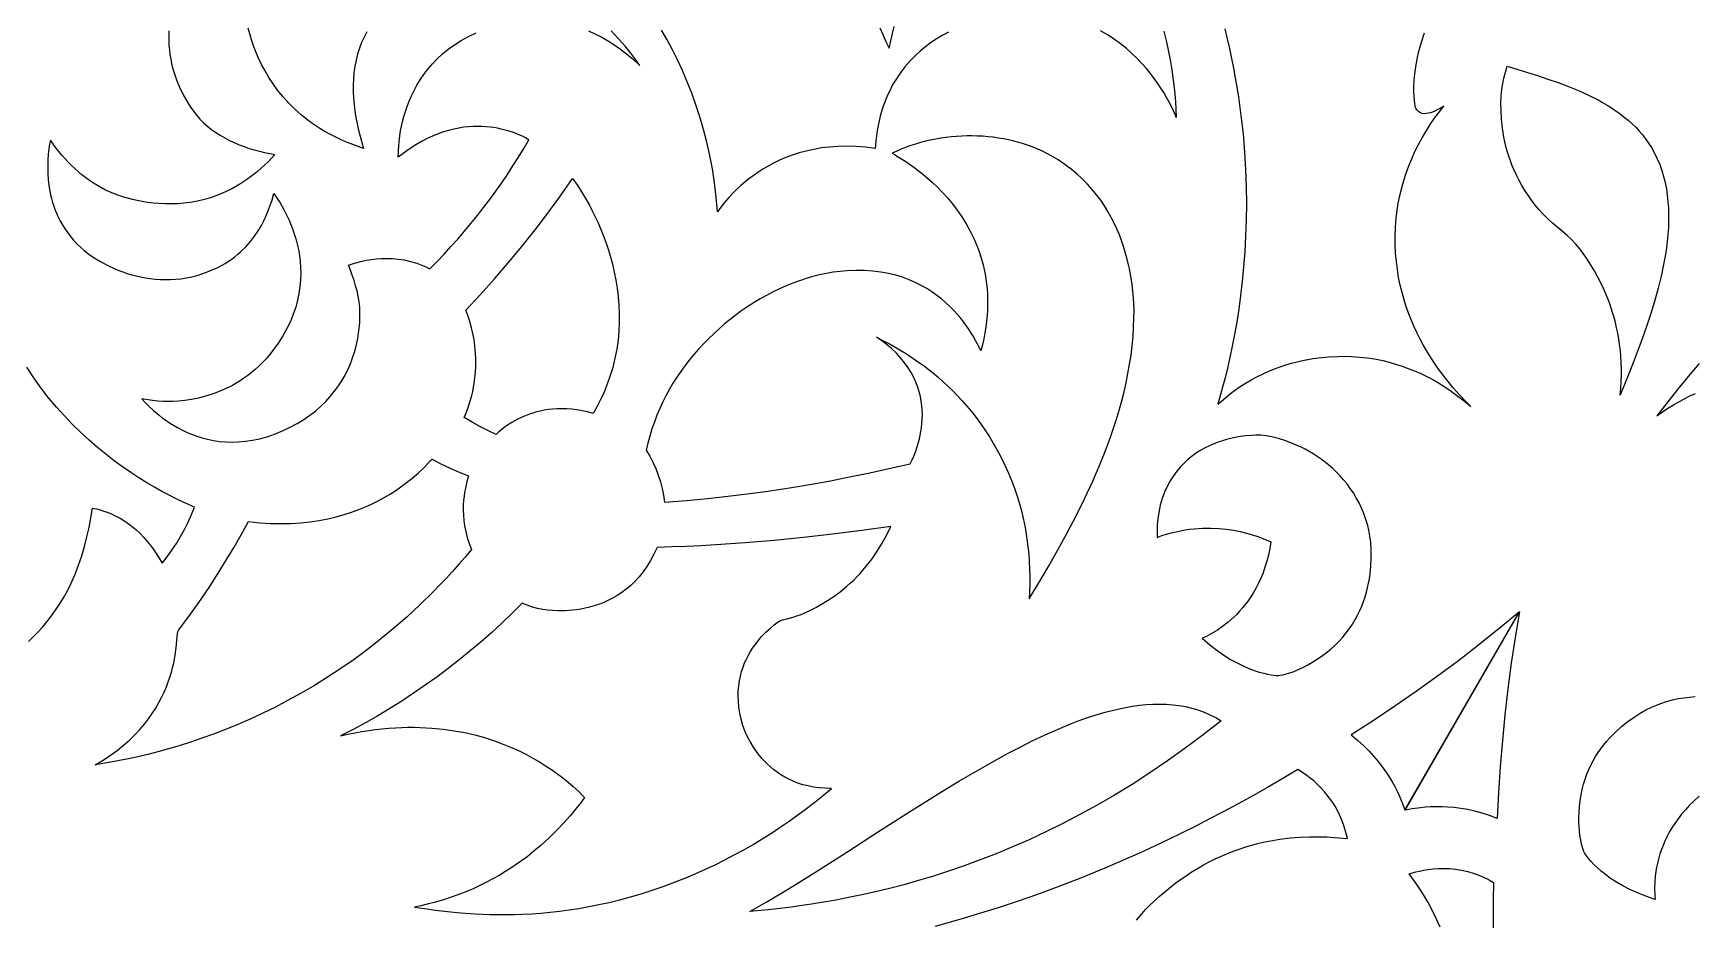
# Model space of a CAD drawing. Extents: x -570 to 570, y -570 to 570.
# Drawn here: x 131.3 to 225.3, y 355.6 to 405.8 of the extents above; entities that cross this region are included whole.
import ezdxf

# ---------------------------------------------------------------- set-up
doc = ezdxf.new("R2010")
doc.units = 0
doc.layers.add('LAYER_1', color=18, linetype='CONTINUOUS')
doc.layers.add('LAYER_2', color=174, linetype='CONTINUOUS')

msp = doc.modelspace()

# ---------------------------------------------------------------- linework, layer by layer
at = {"layer": 'LAYER_1'}
for points in [[(150.179, 405.833), (150.028, 405.543), (149.889, 405.237), (149.764, 404.915), (149.656, 404.577), (149.569, 404.233), (149.501, 403.884), (149.452, 403.53), (149.421, 403.172), (149.407, 402.812), (149.408, 402.45), (149.425, 402.086), (149.457, 401.723), (149.501, 401.36), (149.559, 400.999), (149.628, 400.64), (149.707, 400.284), (149.797, 399.933), (149.896, 399.587), (150.002, 399.247), (149.69, 399.35), (149.388, 399.459), (149.095, 399.574), (148.812, 399.695), (148.537, 399.821), (148.272, 399.952), (148.016, 400.087), (147.769, 400.228), (147.53, 400.372), (147.299, 400.521), (147.077, 400.673), (146.863, 400.829), (146.459, 401.151), (146.086, 401.485), (145.742, 401.829), (145.426, 402.181), (145.138, 402.538), (144.875, 402.9), (144.638, 403.264), (144.423, 403.629), (144.231, 403.992), (144.06, 404.352), (143.909, 404.706), (143.776, 405.054), (143.661, 405.392), (143.562, 405.72), (143.478, 406.036)], [(179.192, 406.073), (179.364, 405.68), (179.544, 405.292), (179.732, 404.909), (179.815, 405.332), (179.909, 405.742), (180.012, 406.14)], [(198.707, 406.003), (198.844, 405.443), (198.972, 404.886), (199.09, 404.333), (199.2, 403.783), (199.301, 403.238), (199.478, 402.161), (199.623, 401.102), (199.738, 400.061), (199.824, 399.041), (199.884, 398.041), (199.918, 397.063), (199.929, 396.109), (199.919, 395.178), (199.888, 394.273), (199.84, 393.394), (199.774, 392.541), (199.694, 391.717), (199.601, 390.922), (199.496, 390.158), (199.382, 389.424), (199.259, 388.723), (199.131, 388.055), (198.997, 387.421), (198.861, 386.822), (198.724, 386.26), (198.587, 385.735), (198.316, 384.776), (198.629, 385.052), (198.945, 385.31), (199.264, 385.549), (199.585, 385.772), (199.908, 385.978), (200.232, 386.168), (200.556, 386.343), (200.881, 386.502), (201.204, 386.648), (201.527, 386.779), (201.849, 386.897), (202.168, 387.003), (202.484, 387.096), (202.797, 387.178), (203.107, 387.249), (203.412, 387.309), (203.713, 387.36), (204.008, 387.401), (204.58, 387.458), (205.124, 387.485), (205.637, 387.486), (206.112, 387.465), (206.547, 387.428), (206.937, 387.378), (207.278, 387.321), (207.644, 387.244), (208.009, 387.154), (208.371, 387.05), (208.731, 386.934), (209.087, 386.804), (209.439, 386.663), (209.787, 386.509), (210.13, 386.344), (210.467, 386.167), (210.798, 385.979), (211.122, 385.781), (211.438, 385.572), (211.747, 385.354), (212.047, 385.125), (212.338, 384.887), (212.619, 384.64), (212.322, 384.945), (211.99, 385.3), (211.634, 385.705), (211.26, 386.159), (210.878, 386.662), (210.685, 386.932), (210.494, 387.214), (210.304, 387.508), (210.118, 387.813), (209.935, 388.131), (209.757, 388.461), (209.585, 388.802), (209.419, 389.155), (209.262, 389.52), (209.114, 389.897), (208.975, 390.285), (208.848, 390.684), (208.733, 391.095), (208.63, 391.518), (208.542, 391.951), (208.469, 392.396), (208.412, 392.853), (208.372, 393.32), (208.35, 393.799), (208.348, 394.288), (208.365, 394.789), (208.404, 395.301), (208.454, 395.729), (208.523, 396.156), (208.609, 396.582), (208.712, 397.006), (208.832, 397.426), (208.967, 397.843), (209.119, 398.255), (209.285, 398.662), (209.466, 399.063), (209.66, 399.457), (209.868, 399.844), (210.089, 400.222), (210.322, 400.592), (210.568, 400.953), (210.824, 401.303), (211.091, 401.642), (210.97, 401.561), (210.794, 401.456), (210.581, 401.349), (210.465, 401.301), (210.346, 401.261), (210.225, 401.23), (210.106, 401.211), (209.989, 401.208), (209.878, 401.223), (209.773, 401.258), (209.678, 401.317), (209.593, 401.401), (209.522, 401.513), (209.503, 401.566), (209.48, 401.662), (209.454, 401.801), (209.431, 401.981), (209.412, 402.2), (209.402, 402.459), (209.403, 402.755), (209.419, 403.087), (209.452, 403.454), (209.506, 403.855), (209.585, 404.288), (209.691, 404.753), (209.828, 405.248), (209.998, 405.772)], [(138.987, 405.89), (138.976, 405.613), (138.977, 405.341), (138.989, 405.074), (139.012, 404.811), (139.045, 404.553), (139.088, 404.3), (139.139, 404.053), (139.198, 403.811), (139.265, 403.576), (139.338, 403.348), (139.417, 403.126), (139.589, 402.704), (139.776, 402.313), (139.973, 401.956), (140.173, 401.634), (140.371, 401.35), (140.561, 401.106), (140.737, 400.906), (140.945, 400.699), (141.164, 400.503), (141.395, 400.32), (141.636, 400.148), (141.886, 399.987), (142.145, 399.837), (142.41, 399.698), (142.683, 399.57), (142.96, 399.452), (143.243, 399.345), (143.529, 399.248), (143.818, 399.16), (144.108, 399.083), (144.4, 399.014), (144.691, 398.955), (144.982, 398.905), (144.788, 398.693), (144.593, 398.491), (144.396, 398.3), (144.198, 398.118), (144, 397.945), (143.8, 397.782), (143.399, 397.483), (142.996, 397.218), (142.593, 396.986), (142.189, 396.786), (141.788, 396.615), (141.388, 396.473), (140.993, 396.356), (140.602, 396.263), (140.217, 396.194), (139.838, 396.145), (139.468, 396.115), (139.107, 396.103), (138.756, 396.106), (138.416, 396.124), (138.088, 396.153), (137.774, 396.194), (137.474, 396.243), (137.19, 396.299), (136.923, 396.36), (136.442, 396.493), (136.041, 396.626), (135.728, 396.746), (135.401, 396.891), (135.168, 397.012), (134.939, 397.144), (134.714, 397.283), (134.494, 397.432), (134.279, 397.588), (134.07, 397.752), (133.865, 397.923), (133.665, 398.101), (133.472, 398.285), (133.283, 398.475), (133.101, 398.671), (132.924, 398.871), (132.59, 399.285), (132.281, 399.714), (132.239, 399.482), (132.199, 399.214), (132.165, 398.913), (132.141, 398.583), (132.13, 398.227), (132.137, 397.849), (132.164, 397.452), (132.217, 397.041), (132.297, 396.619), (132.35, 396.405), (132.411, 396.189), (132.48, 395.973), (132.56, 395.756), (132.649, 395.538), (132.749, 395.321), (132.86, 395.105), (132.982, 394.89), (133.116, 394.677), (133.262, 394.466), (133.421, 394.258), (133.593, 394.053), (133.779, 393.851), (133.979, 393.653), (134.196, 393.464), (134.459, 393.261), (134.766, 393.051), (135.116, 392.84), (135.504, 392.633), (135.928, 392.437), (136.152, 392.345), (136.385, 392.258), (136.625, 392.176), (136.873, 392.102), (137.127, 392.034), (137.388, 391.974), (137.655, 391.924), (137.928, 391.882), (138.206, 391.851), (138.49, 391.831), (138.778, 391.823), (139.071, 391.828), (139.368, 391.845), (139.669, 391.877), (139.973, 391.924), (140.28, 391.986), (140.59, 392.065), (140.902, 392.161), (141.216, 392.274), (141.532, 392.407), (141.753, 392.511), (141.964, 392.622), (142.166, 392.739), (142.359, 392.861), (142.543, 392.988), (142.718, 393.12), (142.884, 393.256), (143.042, 393.395), (143.334, 393.684), (143.595, 393.981), (143.828, 394.284), (144.034, 394.59), (144.215, 394.894), (144.372, 395.193), (144.508, 395.484), (144.624, 395.763), (144.723, 396.026), (144.805, 396.27), (144.93, 396.687), (145.115, 396.418), (145.279, 396.16), (145.471, 395.825), (145.678, 395.42), (145.782, 395.192), (145.884, 394.949), (145.984, 394.69), (146.078, 394.418), (146.165, 394.131), (146.243, 393.832), (146.31, 393.52), (146.366, 393.197), (146.407, 392.862), (146.433, 392.518), (146.441, 392.163), (146.43, 391.799), (146.398, 391.427), (146.343, 391.047), (146.263, 390.661), (146.158, 390.267), (146.024, 389.868), (145.86, 389.464), (145.664, 389.056), (145.435, 388.643), (145.171, 388.228), (144.87, 387.81), (144.68, 387.571), (144.484, 387.345), (144.284, 387.131), (144.079, 386.93), (143.872, 386.741), (143.661, 386.564), (143.447, 386.398), (143.231, 386.244), (143.014, 386.1), (142.796, 385.966), (142.577, 385.842), (142.357, 385.728), (142.138, 385.624), (141.92, 385.528), (141.488, 385.362), (141.064, 385.227), (140.653, 385.121), (140.259, 385.042), (139.885, 384.985), (139.536, 384.949), (139.214, 384.93), (138.925, 384.926), (138.671, 384.934), (138.366, 384.958), (138.062, 384.994), (137.456, 385.084), (137.657, 384.864), (137.853, 384.665), (138.111, 384.424), (138.43, 384.156), (138.611, 384.016), (138.806, 383.874), (139.016, 383.732), (139.239, 383.591), (139.476, 383.453), (139.727, 383.321), (139.991, 383.195), (140.268, 383.078), (140.558, 382.971), (140.861, 382.875), (141.176, 382.793), (141.503, 382.726), (141.843, 382.676), (142.194, 382.645), (142.557, 382.633), (142.931, 382.644), (143.316, 382.679), (143.713, 382.738), (144.12, 382.825), (144.538, 382.941), (144.966, 383.087), (145.404, 383.265), (145.838, 383.47), (146.242, 383.688), (146.618, 383.918), (146.967, 384.159), (147.29, 384.41), (147.587, 384.67), (147.86, 384.937), (148.11, 385.209), (148.338, 385.487), (148.544, 385.767), (148.731, 386.05), (148.898, 386.334), (149.047, 386.618), (149.179, 386.9), (149.294, 387.179), (149.395, 387.454), (149.482, 387.723), (149.555, 387.986), (149.616, 388.242), (149.667, 388.488), (149.738, 388.947), (149.778, 389.355), (149.793, 389.701), (149.793, 389.976), (149.777, 390.269), (149.742, 390.575), (149.691, 390.879), (149.626, 391.181), (149.549, 391.48), (149.46, 391.777), (149.361, 392.07), (149.252, 392.36), (149.136, 392.646), (149.483, 392.754), (149.916, 392.867), (150.161, 392.918), (150.423, 392.962), (150.702, 392.997), (150.997, 393.019), (151.305, 393.027), (151.626, 393.017), (151.958, 392.987), (152.301, 392.934), (152.652, 392.855), (153.012, 392.749), (153.378, 392.612), (153.563, 392.531), (153.75, 392.441), (154.153, 392.851), (154.55, 393.267), (154.941, 393.69), (155.324, 394.12), (155.701, 394.557), (156.071, 394.999), (156.434, 395.448), (156.789, 395.903), (157.137, 396.363), (157.477, 396.829), (157.809, 397.301), (158.133, 397.778), (158.448, 398.26), (158.755, 398.747), (159.053, 399.239), (159.342, 399.736), (159.155, 399.839), (158.978, 399.928), (158.75, 400.03), (158.472, 400.139), (158.148, 400.246), (157.78, 400.342), (157.581, 400.385), (157.372, 400.421), (157.153, 400.452), (156.925, 400.474), (156.687, 400.489), (156.442, 400.493), (156.188, 400.488), (155.926, 400.47), (155.657, 400.441), (155.38, 400.398), (155.097, 400.34), (154.807, 400.267), (154.511, 400.177), (154.208, 400.07), (153.901, 399.945), (153.588, 399.8), (153.27, 399.634), (152.948, 399.447), (152.694, 399.284), (152.446, 399.112), (151.959, 398.753), (151.965, 399.087), (151.983, 399.401), (152.024, 399.795), (152.094, 400.256), (152.144, 400.508), (152.204, 400.773), (152.276, 401.047), (152.361, 401.331), (152.461, 401.622), (152.575, 401.919), (152.705, 402.22), (152.853, 402.523), (153.019, 402.828), (153.205, 403.132), (153.41, 403.433), (153.638, 403.731), (153.888, 404.023), (154.162, 404.308), (154.46, 404.585), (154.784, 404.851), (155.136, 405.106), (155.515, 405.347), (155.923, 405.573), (156.361, 405.783)], [(162.724, 405.887), (163.078, 405.729), (163.436, 405.549), (163.798, 405.346), (164.161, 405.117), (164.527, 404.862), (164.893, 404.581), (165.26, 404.27), (165.626, 403.93), (165.393, 404.257), (165.115, 404.626), (164.79, 405.027), (164.418, 405.451), (164, 405.89)], [(183.08, 405.828), (182.76, 405.654), (182.439, 405.461), (182.119, 405.248), (181.803, 405.014), (181.492, 404.759), (181.189, 404.481), (180.895, 404.18), (180.614, 403.854), (180.347, 403.503), (180.096, 403.125), (179.977, 402.926), (179.863, 402.72), (179.754, 402.507), (179.651, 402.287), (179.554, 402.059), (179.462, 401.824), (179.376, 401.581), (179.297, 401.331), (179.225, 401.073), (179.16, 400.807), (179.102, 400.533), (179.052, 400.251), (179.009, 399.961), (178.975, 399.662), (178.942, 399.244), (178.387, 399.313), (177.852, 399.354), (177.335, 399.368), (176.837, 399.357), (176.359, 399.323), (175.899, 399.268), (175.457, 399.192), (175.034, 399.098), (174.629, 398.987), (174.242, 398.862), (173.873, 398.723), (173.522, 398.572), (173.189, 398.412), (172.873, 398.243), (172.575, 398.067), (172.294, 397.887), (172.03, 397.703), (171.782, 397.517), (171.552, 397.331), (171.338, 397.147), (170.96, 396.79), (170.647, 396.459), (170.397, 396.168), (170.21, 395.93), (170.019, 395.666), (169.946, 396.493), (169.848, 397.3), (169.726, 398.086), (169.581, 398.852), (169.414, 399.597), (169.227, 400.322), (169.022, 401.027), (168.799, 401.711), (168.56, 402.375), (168.305, 403.019), (168.037, 403.642), (167.757, 404.246), (167.465, 404.829), (167.164, 405.393), (166.854, 405.936)], [(195.261, 405.873), (195.39, 405.348), (195.508, 404.809), (195.615, 404.256), (195.711, 403.689), (195.793, 403.107), (195.862, 402.511), (195.916, 401.9), (195.944, 401.448), (195.967, 400.996), (195.913, 401.127), (195.802, 401.378), (195.632, 401.73), (195.397, 402.164), (195.255, 402.405), (195.095, 402.66), (194.918, 402.925), (194.722, 403.2), (194.508, 403.48), (194.275, 403.764), (194.022, 404.05), (193.75, 404.334), (193.457, 404.616), (193.143, 404.892), (192.808, 405.159), (192.451, 405.416), (192.072, 405.661), (191.671, 405.89)], [(131.042, 371.362), (131.331, 371.636), (131.601, 371.913), (131.851, 372.19), (132.082, 372.465), (132.293, 372.734), (132.487, 372.996), (132.818, 373.487), (133.078, 373.917), (133.27, 374.268), (133.456, 374.65), (133.678, 375.156), (133.876, 375.673), (134.054, 376.198), (134.212, 376.73), (134.351, 377.268), (134.473, 377.81), (134.579, 378.355), (134.67, 378.901), (134.89, 378.853), (135.101, 378.797), (135.306, 378.735), (135.503, 378.665), (135.693, 378.59), (135.877, 378.508), (136.223, 378.329), (136.543, 378.131), (136.837, 377.919), (137.107, 377.696), (137.354, 377.466), (137.578, 377.231), (137.78, 376.997), (137.963, 376.765), (138.125, 376.541), (138.395, 376.127), (138.598, 375.783), (138.884, 376.143), (139.154, 376.515), (139.409, 376.9), (139.648, 377.295), (139.87, 377.7), (140.074, 378.114), (140.259, 378.535), (140.426, 378.963), (140.104, 379.1), (139.758, 379.256), (139.389, 379.432), (139.001, 379.628), (138.594, 379.844), (138.172, 380.081), (137.736, 380.338), (137.288, 380.617), (136.83, 380.916), (136.365, 381.237), (135.895, 381.58), (135.421, 381.945), (134.946, 382.333), (134.471, 382.743), (134, 383.176), (133.533, 383.632), (133.074, 384.112), (132.624, 384.615), (132.185, 385.142), (131.759, 385.694), (131.349, 386.27), (130.957, 386.871)], [(225.538, 387.072), (224.92, 386.349), (224.319, 385.612), (223.144, 384.116), (223.457, 384.339), (223.77, 384.546), (224.083, 384.74), (224.395, 384.921), (224.706, 385.088), (225.016, 385.243), (225.323, 385.385)], [(225.532, 362.603), (225.254, 362.351), (224.997, 362.097), (224.761, 361.841), (224.543, 361.585), (224.345, 361.329), (224.163, 361.073), (223.999, 360.818), (223.851, 360.565), (223.718, 360.315), (223.599, 360.068), (223.495, 359.825), (223.403, 359.586), (223.323, 359.352), (223.255, 359.124), (223.197, 358.903), (223.109, 358.482), (223.055, 358.094), (223.026, 357.745), (223.017, 357.441), (223.033, 356.985), (223.052, 356.768), (222.53, 356.945), (222.051, 357.135), (221.613, 357.335), (221.214, 357.541), (220.854, 357.752), (220.531, 357.962), (220.244, 358.17), (219.992, 358.373), (219.772, 358.566), (219.584, 358.748), (219.427, 358.914), (219.299, 359.062), (219.124, 359.29), (219.05, 359.407), (219.017, 359.483), (218.959, 359.645), (218.889, 359.892), (218.821, 360.222), (218.791, 360.419), (218.766, 360.637), (218.748, 360.875), (218.738, 361.133), (218.738, 361.412), (218.75, 361.712), (218.774, 362.032), (218.814, 362.372), (218.864, 362.687), (218.927, 362.991), (219.003, 363.286), (219.091, 363.57), (219.19, 363.845), (219.299, 364.109), (219.418, 364.364), (219.546, 364.609), (219.682, 364.844), (219.825, 365.07), (219.975, 365.287), (220.131, 365.495), (220.293, 365.693), (220.458, 365.882), (220.628, 366.062), (220.8, 366.234), (221.151, 366.55), (221.505, 366.833), (221.857, 367.082), (222.199, 367.299), (222.528, 367.484), (222.835, 367.639), (223.117, 367.763), (223.366, 367.859), (223.698, 367.966), (224.027, 368.055), (224.352, 368.125), (224.674, 368.179), (224.991, 368.216), (225.304, 368.238)], [(193.705, 355.592), (194.028, 355.974), (194.228, 356.191), (194.455, 356.425), (194.71, 356.672), (194.995, 356.933), (195.312, 357.205), (195.66, 357.486), (196.042, 357.776), (196.459, 358.071), (196.811, 358.305), (197.162, 358.522), (197.513, 358.724), (197.862, 358.911), (198.209, 359.083), (198.554, 359.242), (198.897, 359.387), (199.236, 359.519), (199.573, 359.638), (199.906, 359.746), (200.236, 359.843), (200.561, 359.929), (200.882, 360.004), (201.198, 360.07), (201.813, 360.175), (202.404, 360.248), (202.969, 360.293), (203.505, 360.314), (204.008, 360.315), (204.475, 360.301), (204.905, 360.277), (205.639, 360.212), (205.541, 360.626), (205.419, 361.015), (205.277, 361.379), (205.116, 361.719), (204.942, 362.035), (204.754, 362.329), (204.558, 362.6), (204.356, 362.849), (204.149, 363.077), (203.942, 363.284), (203.738, 363.47), (203.538, 363.636), (203.346, 363.783), (203.165, 363.912), (202.845, 364.113), (201.983, 363.601), (201.132, 363.108), (200.293, 362.634), (199.467, 362.178), (198.653, 361.74), (197.852, 361.319), (197.063, 360.916), (196.288, 360.53), (195.526, 360.16), (194.779, 359.806), (194.045, 359.467), (193.325, 359.144), (191.93, 358.542), (190.594, 357.995), (189.321, 357.501), (188.112, 357.056), (186.97, 356.658), (185.896, 356.302), (184.892, 355.986), (183.96, 355.706), (182.323, 355.244)], [(210.886, 355.202), (210.666, 355.698), (210.438, 356.16), (210.207, 356.588), (209.977, 356.981), (209.751, 357.34), (209.535, 357.666), (209.145, 358.213), (209.507, 358.322), (209.723, 358.376), (209.961, 358.424), (210.219, 358.466), (210.494, 358.498), (210.787, 358.518), (211.095, 358.523), (211.416, 358.511), (211.749, 358.479), (212.093, 358.425), (212.445, 358.346), (212.805, 358.239), (213.17, 358.103), (213.539, 357.933), (213.725, 357.836), (213.911, 357.729), (213.894, 356.725), (213.888, 355.741), (213.893, 354.777)]]:
    msp.add_lwpolyline(points, dxfattribs=at)
for points in [[(214.678, 403.889), (215.82, 403.544), (216.403, 403.362), (216.987, 403.17), (217.571, 402.966), (218.149, 402.748), (218.719, 402.514), (219.276, 402.261), (219.817, 401.987), (220.08, 401.842), (220.337, 401.691), (220.589, 401.533), (220.834, 401.368), (221.073, 401.197), (221.304, 401.019), (221.528, 400.833), (221.743, 400.639), (221.949, 400.437), (222.146, 400.227), (222.334, 400.008), (222.512, 399.781), (222.679, 399.544), (222.834, 399.298), (223.011, 398.983), (223.168, 398.661), (223.306, 398.332), (223.426, 397.996), (223.528, 397.655), (223.613, 397.308), (223.683, 396.956), (223.737, 396.599), (223.775, 396.238), (223.8, 395.873), (223.811, 395.504), (223.809, 395.133), (223.795, 394.759), (223.768, 394.382), (223.731, 394.004), (223.684, 393.625), (223.627, 393.245), (223.56, 392.864), (223.486, 392.483), (223.403, 392.103), (223.217, 391.345), (223.008, 390.593), (222.78, 389.852), (222.539, 389.123), (222.29, 388.412), (222.038, 387.72), (221.808, 387.11), (221.568, 386.504), (221.077, 385.295), (221.113, 385.678), (221.135, 386.053), (221.146, 386.422), (221.146, 386.782), (221.135, 387.136), (221.113, 387.481), (221.082, 387.819), (221.042, 388.15), (220.993, 388.472), (220.937, 388.787), (220.872, 389.094), (220.801, 389.392), (220.724, 389.683), (220.641, 389.965), (220.459, 390.505), (220.262, 391.011), (220.052, 391.483), (219.835, 391.921), (219.615, 392.323), (219.397, 392.688), (219.185, 393.018), (218.983, 393.31), (218.796, 393.564), (218.57, 393.835), (218.324, 394.088), (218.064, 394.328), (217.795, 394.56), (217.251, 395.02), (216.987, 395.258), (216.736, 395.508), (216.495, 395.774), (216.269, 396.044), (216.059, 396.317), (215.863, 396.591), (215.681, 396.868), (215.513, 397.145), (215.359, 397.424), (215.217, 397.702), (215.088, 397.981), (214.971, 398.259), (214.865, 398.535), (214.771, 398.81), (214.687, 399.083), (214.613, 399.353), (214.548, 399.62), (214.493, 399.883), (214.409, 400.397), (214.356, 400.891), (214.331, 401.361), (214.33, 401.803), (214.349, 402.214), (214.384, 402.589), (214.433, 402.924), (214.491, 403.216), (214.581, 403.553)], [(179.895, 398.967), (180.033, 398.891), (180.297, 398.738), (180.665, 398.504), (181.116, 398.19), (181.365, 398.003), (181.627, 397.795), (181.898, 397.567), (182.176, 397.318), (182.458, 397.048), (182.741, 396.757), (183.023, 396.444), (183.3, 396.111), (183.57, 395.756), (183.831, 395.38), (184.079, 394.982), (184.312, 394.563), (184.526, 394.121), (184.72, 393.658), (184.808, 393.418), (184.89, 393.172), (184.966, 392.921), (185.034, 392.665), (185.095, 392.402), (185.149, 392.135), (185.194, 391.861), (185.232, 391.582), (185.26, 391.297), (185.28, 391.007), (185.29, 390.711), (185.291, 390.409), (185.281, 390.101), (185.262, 389.788), (185.231, 389.469), (185.189, 389.144), (185.136, 388.814), (185.072, 388.477), (184.995, 388.135), (184.905, 387.787), (184.771, 388.074), (184.635, 388.337), (184.451, 388.662), (184.214, 389.035), (184.075, 389.235), (183.922, 389.442), (183.755, 389.654), (183.572, 389.869), (183.375, 390.086), (183.162, 390.302), (182.933, 390.517), (182.687, 390.728), (182.425, 390.933), (182.146, 391.132), (181.85, 391.321), (181.536, 391.5), (181.203, 391.667), (180.853, 391.819), (180.483, 391.956), (180.094, 392.075), (179.685, 392.175), (179.257, 392.254), (178.808, 392.31), (178.339, 392.342), (177.848, 392.347), (177.337, 392.325), (176.949, 392.29), (176.563, 392.238), (176.176, 392.171), (175.791, 392.089), (175.407, 391.992), (175.025, 391.881), (174.645, 391.756), (174.268, 391.617), (173.894, 391.465), (173.524, 391.3), (173.157, 391.124), (172.795, 390.935), (172.437, 390.735), (172.085, 390.523), (171.739, 390.301), (171.398, 390.069), (171.064, 389.827), (170.737, 389.575), (170.417, 389.314), (170.104, 389.045), (169.8, 388.767), (169.504, 388.482), (169.218, 388.189), (168.94, 387.889), (168.673, 387.582), (168.415, 387.27), (168.169, 386.951), (167.933, 386.627), (167.709, 386.298), (167.497, 385.965), (167.296, 385.627), (167.109, 385.285), (166.923, 384.916), (166.75, 384.539), (166.59, 384.157), (166.443, 383.769), (166.308, 383.376), (166.186, 382.979), (166.076, 382.58), (165.978, 382.178), (166.18, 381.844), (166.363, 381.497), (166.526, 381.139), (166.667, 380.771), (166.788, 380.396), (166.886, 380.015), (166.961, 379.63), (167.013, 379.243), (168.259, 379.341), (169.454, 379.452), (170.599, 379.574), (171.693, 379.707), (172.736, 379.847), (173.729, 379.993), (174.671, 380.144), (175.564, 380.297), (176.406, 380.451), (177.199, 380.605), (178.635, 380.903), (179.873, 381.177), (180.915, 381.413), (181.024, 381.634), (181.118, 381.846), (181.225, 382.117), (181.335, 382.443), (181.438, 382.817), (181.483, 383.021), (181.523, 383.234), (181.556, 383.456), (181.581, 383.687), (181.597, 383.925), (181.602, 384.17), (181.595, 384.422), (181.575, 384.679), (181.541, 384.941), (181.491, 385.206), (181.424, 385.475), (181.34, 385.747), (181.235, 386.02), (181.111, 386.295), (180.964, 386.57), (180.794, 386.844), (180.6, 387.118), (180.38, 387.39), (180.133, 387.659), (179.858, 387.924), (179.655, 388.098), (179.443, 388.26), (179.003, 388.566), (179.371, 388.383), (179.78, 388.166), (180.225, 387.913), (180.699, 387.623), (181.198, 387.293), (181.715, 386.922), (181.978, 386.719), (182.245, 386.506), (182.513, 386.281), (182.782, 386.044), (183.051, 385.795), (183.32, 385.533), (183.589, 385.259), (183.855, 384.972), (184.119, 384.672), (184.38, 384.359), (184.638, 384.031), (184.89, 383.69), (185.138, 383.334), (185.379, 382.964), (185.614, 382.579), (185.842, 382.179), (186.062, 381.763), (186.273, 381.332), (186.474, 380.885), (186.665, 380.422), (186.814, 380.029), (186.95, 379.63), (187.074, 379.226), (187.186, 378.818), (187.287, 378.406), (187.375, 377.991), (187.452, 377.573), (187.518, 377.153), (187.572, 376.731), (187.615, 376.308), (187.647, 375.884), (187.668, 375.46), (187.677, 375.036), (187.676, 374.613), (187.664, 374.19), (187.641, 373.77), (188.191, 374.683), (188.735, 375.608), (189.27, 376.547), (189.792, 377.497), (190.296, 378.459), (190.779, 379.432), (191.236, 380.416), (191.454, 380.911), (191.665, 381.409), (191.867, 381.91), (192.06, 382.413), (192.244, 382.918), (192.419, 383.426), (192.583, 383.935), (192.736, 384.447), (192.878, 384.961), (193.009, 385.476), (193.127, 385.994), (193.232, 386.514), (193.325, 387.035), (193.403, 387.558), (193.468, 388.083), (193.518, 388.609), (193.552, 389.137), (193.571, 389.666), (193.573, 390.053), (193.559, 390.5), (193.525, 391.001), (193.465, 391.547), (193.375, 392.131), (193.317, 392.435), (193.249, 392.745), (193.171, 393.061), (193.082, 393.381), (192.981, 393.705), (192.869, 394.032), (192.744, 394.36), (192.605, 394.689), (192.452, 395.018), (192.285, 395.345), (192.102, 395.671), (191.903, 395.993), (191.688, 396.311), (191.455, 396.624), (191.205, 396.93), (190.936, 397.23), (190.647, 397.522), (190.339, 397.805), (190.011, 398.078), (189.661, 398.34), (189.29, 398.59), (188.896, 398.827), (188.649, 398.961), (188.395, 399.087), (188.136, 399.205), (187.871, 399.313), (187.602, 399.413), (187.328, 399.504), (187.05, 399.587), (186.768, 399.661), (186.483, 399.727), (186.195, 399.784), (185.904, 399.833), (185.612, 399.873), (185.317, 399.905), (185.021, 399.929), (184.724, 399.944), (184.427, 399.951), (184.129, 399.95), (183.831, 399.941), (183.534, 399.923), (183.238, 399.897), (182.943, 399.863), (182.65, 399.822), (182.359, 399.772), (182.07, 399.714), (181.784, 399.648), (181.501, 399.574), (181.222, 399.492), (180.947, 399.403), (180.677, 399.306), (180.411, 399.2), (180.15, 399.087)], [(162.98, 384.256), (162.664, 384.339), (162.356, 384.404), (162.058, 384.454), (161.768, 384.489), (161.487, 384.51), (161.215, 384.518), (160.953, 384.514), (160.699, 384.498), (160.455, 384.471), (160.22, 384.436), (159.994, 384.391), (159.777, 384.339), (159.57, 384.28), (159.373, 384.215), (159.006, 384.07), (158.678, 383.913), (158.388, 383.751), (158.138, 383.59), (157.927, 383.437), (157.627, 383.189), (157.491, 383.063), (157.031, 383.283), (156.578, 383.518), (156.133, 383.768), (155.696, 384.031), (155.799, 384.282), (155.892, 384.532), (155.975, 384.778), (156.048, 385.022), (156.113, 385.264), (156.168, 385.502), (156.255, 385.969), (156.312, 386.423), (156.341, 386.861), (156.345, 387.282), (156.329, 387.685), (156.294, 388.069), (156.243, 388.432), (156.18, 388.772), (156.107, 389.089), (156.028, 389.381), (155.945, 389.646), (155.781, 390.091), (156.599, 390.967), (157.4, 391.86), (158.183, 392.769), (158.949, 393.694), (159.695, 394.634), (160.422, 395.589), (161.129, 396.558), (161.816, 397.541), (162.107, 397.131), (162.423, 396.637), (162.586, 396.36), (162.751, 396.065), (162.916, 395.752), (163.079, 395.422), (163.241, 395.075), (163.398, 394.712), (163.55, 394.334), (163.695, 393.942), (163.832, 393.537), (163.96, 393.119), (164.076, 392.689), (164.179, 392.247), (164.269, 391.795), (164.344, 391.333), (164.401, 390.862), (164.441, 390.383), (164.461, 389.896), (164.46, 389.403), (164.436, 388.903), (164.389, 388.398), (164.316, 387.889), (164.217, 387.375), (164.089, 386.859), (163.932, 386.34), (163.744, 385.819), (163.638, 385.559), (163.524, 385.298), (163.401, 385.037), (163.27, 384.777), (163.13, 384.516)], [(194.878, 377.248), (195.15, 377.343), (195.42, 377.428), (195.687, 377.502), (195.95, 377.566), (196.21, 377.62), (196.466, 377.666), (196.718, 377.702), (196.967, 377.73), (197.451, 377.764), (197.917, 377.768), (198.365, 377.748), (198.792, 377.706), (199.197, 377.646), (199.579, 377.571), (199.938, 377.484), (200.271, 377.389), (200.577, 377.29), (200.855, 377.188), (201.321, 376.995), (201.255, 376.61), (201.176, 376.243), (201.085, 375.893), (200.982, 375.56), (200.869, 375.243), (200.746, 374.942), (200.615, 374.657), (200.476, 374.387), (200.332, 374.132), (200.181, 373.891), (200.026, 373.665), (199.868, 373.452), (199.706, 373.253), (199.544, 373.067), (199.38, 372.893), (199.217, 372.732), (198.895, 372.446), (198.587, 372.204), (198.298, 372.005), (198.039, 371.845), (197.635, 371.63), (197.437, 371.537), (197.855, 371.178), (198.262, 370.862), (198.658, 370.586), (199.038, 370.348), (199.403, 370.145), (199.748, 369.975), (200.074, 369.834), (200.377, 369.719), (200.655, 369.629), (200.907, 369.56), (201.13, 369.509), (201.323, 369.474), (201.608, 369.44), (201.747, 369.436), (201.83, 369.445), (201.998, 369.477), (202.246, 369.54), (202.567, 369.647), (202.752, 369.72), (202.952, 369.807), (203.168, 369.911), (203.397, 370.031), (203.639, 370.171), (203.893, 370.33), (204.158, 370.511), (204.433, 370.714), (204.697, 370.927), (204.943, 371.148), (205.172, 371.376), (205.385, 371.61), (205.582, 371.849), (205.763, 372.094), (205.929, 372.342), (206.081, 372.594), (206.219, 372.849), (206.344, 373.106), (206.456, 373.364), (206.555, 373.623), (206.643, 373.883), (206.72, 374.141), (206.786, 374.399), (206.841, 374.654), (206.888, 374.907), (206.925, 375.157), (206.974, 375.643), (206.993, 376.109), (206.987, 376.547), (206.96, 376.954), (206.915, 377.323), (206.857, 377.649), (206.791, 377.926), (206.689, 378.265), (206.573, 378.591), (206.443, 378.902), (206.301, 379.201), (206.147, 379.486), (205.982, 379.758), (205.807, 380.018), (205.623, 380.266), (205.431, 380.501), (205.232, 380.724), (205.026, 380.936), (204.815, 381.136), (204.599, 381.324), (204.379, 381.501), (204.156, 381.668), (203.931, 381.824), (203.705, 381.969), (203.478, 382.104), (203.251, 382.228), (203.026, 382.343), (202.584, 382.544), (202.157, 382.708), (201.752, 382.837), (201.377, 382.932), (201.039, 382.995), (200.743, 383.029), (200.462, 383.03), (200.195, 383.017), (199.862, 382.985), (199.472, 382.928), (199.04, 382.839), (198.811, 382.78), (198.575, 382.71), (198.335, 382.629), (198.092, 382.535), (197.847, 382.429), (197.601, 382.308), (197.356, 382.172), (197.115, 382.02), (196.877, 381.852), (196.645, 381.666), (196.42, 381.461), (196.204, 381.237), (195.998, 380.994), (195.804, 380.729), (195.623, 380.442), (195.457, 380.132), (195.307, 379.799), (195.175, 379.442), (195.061, 379.059), (194.969, 378.65), (194.916, 378.303), (194.885, 377.952), (194.874, 377.6)], [(134.819, 364.388), (135.263, 364.65), (135.677, 364.921), (136.062, 365.2), (136.42, 365.487), (136.752, 365.779), (137.058, 366.076), (137.34, 366.377), (137.598, 366.68), (137.834, 366.985), (138.049, 367.291), (138.244, 367.596), (138.42, 367.899), (138.577, 368.199), (138.718, 368.495), (138.842, 368.786), (138.951, 369.071), (139.046, 369.349), (139.129, 369.619), (139.199, 369.879), (139.258, 370.129), (139.348, 370.592), (139.406, 371), (139.462, 371.616), (139.476, 371.807), (139.491, 371.907), (139.525, 371.97), (139.595, 372.072), (139.835, 372.4), (140.2, 372.896), (140.677, 373.567), (141.257, 374.42), (141.581, 374.917), (141.926, 375.463), (142.291, 376.056), (142.674, 376.7), (143.073, 377.394), (143.488, 378.14), (144.123, 378.073), (144.737, 378.035), (145.33, 378.023), (145.901, 378.035), (146.452, 378.07), (146.981, 378.127), (147.49, 378.203), (147.978, 378.297), (148.446, 378.407), (148.893, 378.532), (149.32, 378.67), (149.727, 378.819), (150.114, 378.979), (150.482, 379.146), (150.829, 379.32), (151.158, 379.498), (151.466, 379.68), (151.756, 379.863), (152.027, 380.046), (152.278, 380.228), (152.725, 380.579), (153.098, 380.903), (153.398, 381.188), (153.626, 381.42), (153.784, 381.585), (153.872, 381.672), (154.375, 381.411), (154.887, 381.165), (155.406, 380.937), (155.932, 380.726), (155.843, 380.413), (155.754, 380.027), (155.714, 379.809), (155.68, 379.575), (155.654, 379.327), (155.638, 379.064), (155.634, 378.788), (155.643, 378.5), (155.668, 378.201), (155.71, 377.89), (155.773, 377.57), (155.857, 377.24), (155.964, 376.903), (156.097, 376.558), (155.742, 376.135), (155.384, 375.722), (155.024, 375.318), (154.662, 374.925), (154.298, 374.54), (153.932, 374.165), (153.196, 373.442), (152.454, 372.755), (151.709, 372.102), (150.96, 371.484), (150.21, 370.899), (149.459, 370.346), (148.709, 369.824), (147.961, 369.332), (147.216, 368.87), (146.476, 368.436), (145.741, 368.03), (145.012, 367.651), (144.292, 367.297), (143.58, 366.968), (142.879, 366.663), (142.19, 366.381), (141.513, 366.121), (140.85, 365.882), (140.202, 365.663), (139.571, 365.464), (138.957, 365.283), (138.362, 365.119), (137.786, 364.972), (137.232, 364.841), (136.7, 364.725), (136.192, 364.622), (135.708, 364.532)], [(162.502, 362.539), (162.263, 362.223), (161.988, 361.875), (161.675, 361.499), (161.323, 361.1), (160.931, 360.684), (160.497, 360.256), (160.02, 359.821), (159.766, 359.603), (159.5, 359.385), (159.222, 359.169), (158.934, 358.954), (158.633, 358.741), (158.321, 358.532), (157.996, 358.326), (157.66, 358.124), (157.311, 357.927), (156.95, 357.737), (156.576, 357.552), (156.189, 357.375), (155.789, 357.205), (155.376, 357.043), (154.95, 356.891), (154.51, 356.748), (154.057, 356.616), (153.59, 356.495), (153.234, 356.415), (152.878, 356.34), (153.435, 356.254), (154.057, 356.167), (154.741, 356.084), (155.485, 356.012), (156.286, 355.955), (157.143, 355.92), (157.591, 355.913), (158.052, 355.912), (158.526, 355.92), (159.012, 355.937), (159.511, 355.963), (160.02, 356), (160.542, 356.048), (161.074, 356.107), (161.618, 356.179), (162.172, 356.264), (162.736, 356.363), (163.31, 356.477), (163.894, 356.605), (164.488, 356.75), (165.09, 356.911), (165.701, 357.09), (166.321, 357.287), (166.949, 357.502), (167.585, 357.737), (168.228, 357.992), (168.785, 358.228), (169.338, 358.476), (169.886, 358.735), (170.429, 359.006), (170.967, 359.288), (171.499, 359.581), (172.026, 359.885), (172.546, 360.199), (173.061, 360.523), (173.569, 360.857), (174.071, 361.201), (174.566, 361.553), (175.053, 361.915), (175.534, 362.286), (176.006, 362.665), (176.471, 363.052), (176.114, 363.058), (175.774, 363.083), (175.449, 363.126), (175.14, 363.186), (174.846, 363.26), (174.567, 363.349), (174.303, 363.451), (174.053, 363.564), (173.817, 363.688), (173.595, 363.821), (173.385, 363.962), (173.189, 364.11), (173.005, 364.263), (172.834, 364.421), (172.674, 364.581), (172.526, 364.744), (172.39, 364.907), (172.264, 365.07), (172.043, 365.39), (171.862, 365.692), (171.718, 365.968), (171.608, 366.208), (171.53, 366.402), (171.456, 366.613), (171.356, 366.964), (171.28, 367.306), (171.226, 367.637), (171.194, 367.958), (171.182, 368.268), (171.189, 368.567), (171.214, 368.856), (171.254, 369.135), (171.309, 369.403), (171.378, 369.66), (171.459, 369.906), (171.551, 370.142), (171.652, 370.366), (171.761, 370.581), (171.877, 370.784), (171.998, 370.976), (172.124, 371.158), (172.252, 371.328), (172.511, 371.637), (172.765, 371.901), (173.004, 372.12), (173.216, 372.296), (173.39, 372.426), (173.586, 372.551), (173.699, 372.581), (173.937, 372.636), (174.288, 372.734), (174.503, 372.805), (174.741, 372.892), (175.001, 373), (175.282, 373.129), (175.583, 373.281), (175.901, 373.46), (176.237, 373.667), (176.587, 373.904), (176.95, 374.174), (177.326, 374.479), (177.524, 374.652), (177.717, 374.832), (177.904, 375.019), (178.085, 375.211), (178.261, 375.409), (178.431, 375.613), (178.754, 376.035), (179.055, 376.474), (179.332, 376.927), (179.586, 377.393), (179.817, 377.867), (178.173, 377.64), (176.527, 377.43), (174.877, 377.24), (173.225, 377.073), (171.571, 376.931), (169.916, 376.816), (169.087, 376.77), (168.259, 376.732), (167.43, 376.702), (166.601, 376.68), (166.423, 376.292), (166.231, 375.933), (166.027, 375.601), (165.811, 375.295), (165.584, 375.014), (165.349, 374.757), (165.106, 374.524), (164.857, 374.313), (164.602, 374.123), (164.344, 373.952), (164.082, 373.801), (163.819, 373.668), (163.556, 373.552), (163.293, 373.451), (163.033, 373.365), (162.776, 373.294), (162.524, 373.234), (162.277, 373.187), (162.038, 373.15), (161.807, 373.122), (161.375, 373.092), (160.991, 373.088), (160.665, 373.101), (160.407, 373.123), (160.134, 373.161), (159.837, 373.226), (159.543, 373.308), (159.254, 373.405), (158.97, 373.517), (158.406, 372.956), (157.83, 372.405), (157.243, 371.866), (156.643, 371.338), (156.033, 370.822), (155.412, 370.318), (154.781, 369.826), (154.14, 369.347), (153.489, 368.881), (152.829, 368.429), (152.161, 367.99), (151.484, 367.565), (150.799, 367.155), (150.106, 366.759), (149.406, 366.379), (148.7, 366.014), (149.108, 366.107), (149.51, 366.189), (149.906, 366.261), (150.296, 366.323), (150.68, 366.376), (151.058, 366.419), (151.43, 366.454), (151.796, 366.479), (152.156, 366.496), (152.51, 366.505), (152.858, 366.506), (153.2, 366.499), (153.865, 366.463), (154.507, 366.4), (155.124, 366.312), (155.716, 366.201), (156.285, 366.07), (156.829, 365.92), (157.348, 365.755), (157.843, 365.575), (158.313, 365.384), (158.759, 365.183), (159.18, 364.976), (159.577, 364.763), (159.948, 364.548), (160.295, 364.333), (160.617, 364.12), (160.914, 363.91), (161.186, 363.707), (161.433, 363.513), (161.851, 363.159), (162.169, 362.867), (162.387, 362.654)], [(208.896, 361.826), (215.368, 373.037), (214.235, 372.096), (213.084, 371.174), (211.917, 370.273), (210.735, 369.391), (209.538, 368.531), (208.326, 367.691), (207.1, 366.872), (205.861, 366.074), (206.217, 365.777), (206.545, 365.477), (206.846, 365.175), (207.123, 364.874), (207.375, 364.574), (207.604, 364.277), (207.812, 363.984), (207.999, 363.699), (208.166, 363.42), (208.316, 363.152), (208.448, 362.894), (208.564, 362.649), (208.755, 362.203)], [(208.903, 361.821), (215.376, 373.032), (215.132, 371.584), (214.914, 370.131), (214.722, 368.674), (214.555, 367.213), (214.412, 365.75), (214.292, 364.285), (214.195, 362.818), (214.119, 361.351), (213.684, 361.513), (213.259, 361.649), (212.846, 361.759), (212.445, 361.847), (212.058, 361.913), (211.685, 361.961), (211.326, 361.991), (210.984, 362.007), (210.657, 362.009), (210.348, 362), (210.057, 361.982), (209.786, 361.957), (209.302, 361.892)], [(171.842, 356.09), (172.771, 356.622), (173.692, 357.168), (174.607, 357.725), (175.516, 358.291), (177.324, 359.442), (179.125, 360.604), (180.929, 361.761), (181.835, 362.333), (182.745, 362.896), (183.661, 363.45), (184.583, 363.993), (185.514, 364.521), (186.454, 365.033), (187.125, 365.385), (187.822, 365.736), (188.542, 366.078), (189.279, 366.407), (190.031, 366.717), (190.412, 366.862), (190.794, 367), (191.179, 367.13), (191.564, 367.251), (191.951, 367.363), (192.338, 367.464), (192.725, 367.554), (193.111, 367.632), (193.496, 367.698), (193.88, 367.75), (194.262, 367.788), (194.641, 367.811), (195.018, 367.818), (195.391, 367.809), (195.76, 367.783), (196.125, 367.739), (196.486, 367.675), (196.841, 367.593), (197.19, 367.49), (197.534, 367.365), (197.87, 367.219), (198.2, 367.051), (198.496, 366.876), (197.99, 366.471), (197.484, 366.077), (196.979, 365.693), (196.474, 365.319), (195.467, 364.6), (194.464, 363.92), (193.467, 363.278), (192.475, 362.672), (191.49, 362.101), (190.512, 361.564), (189.544, 361.06), (188.585, 360.589), (187.637, 360.148), (186.7, 359.737), (185.776, 359.355), (184.865, 359), (183.969, 358.672), (183.088, 358.369), (182.223, 358.091), (181.375, 357.835), (180.546, 357.602), (179.736, 357.39), (178.945, 357.198), (178.176, 357.025), (177.429, 356.87), (176.704, 356.731), (176.003, 356.608), (175.327, 356.499), (174.677, 356.404), (174.053, 356.321), (172.889, 356.187)]]:
    msp.add_lwpolyline(points, close=True, dxfattribs=at)
at = {"layer": 'LAYER_2'}
msp.add_lwpolyline([(0, 570, 0.414214), (-570, 0, 0.414214), (0, -570, 0.414214), (570, 0, 0.414214)], format="xyb", close=True, dxfattribs=at)

doc.saveas('drawing.dxf')
